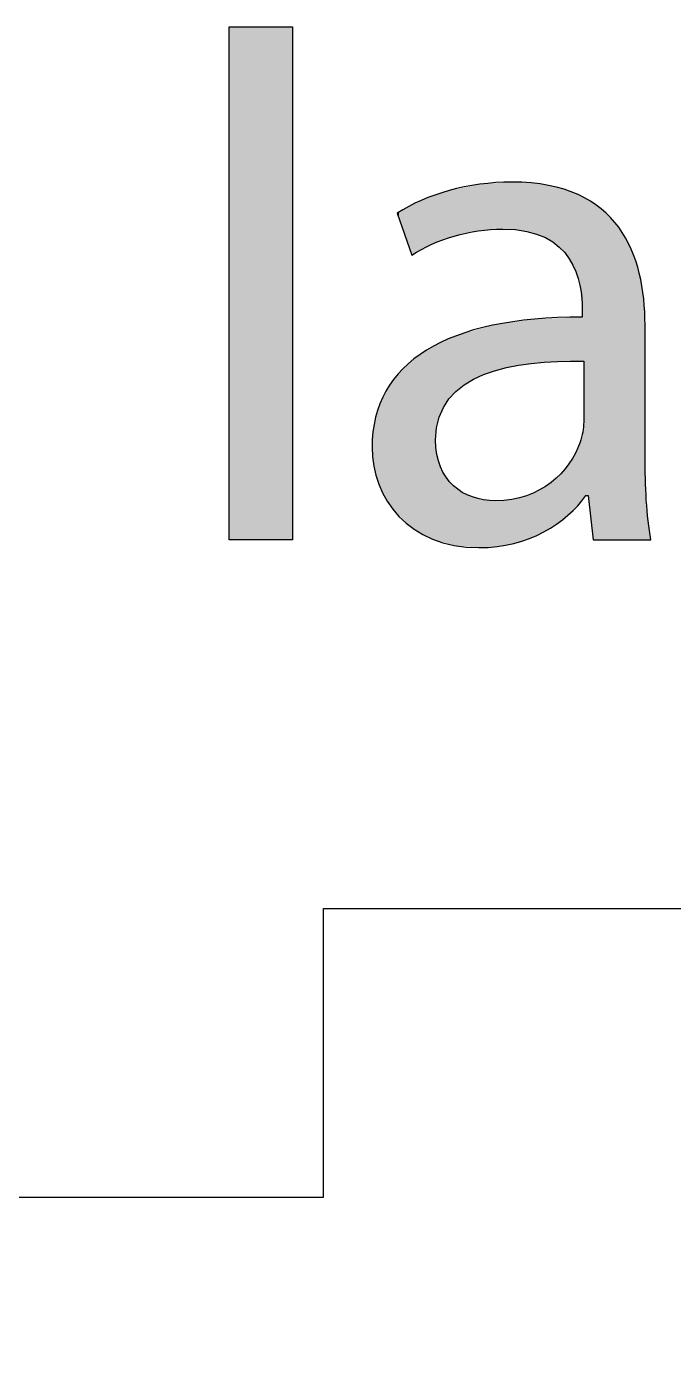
# Model space of a CAD drawing. Extents: x 28 to 546, y -814 to -28.
# Drawn here: x 172.4 to 194.82, y -630.51 to -584.07 of the extents above; entities that cross this region are included whole.
import ezdxf

# ---------------------------------------------------------------- set-up
doc = ezdxf.new("R2010")
doc.units = 0
doc.layers.add('LAYER_1', color=7, linetype='CONTINUOUS')

# ---------------------------------------------------------------- blocks, each defined once
blk = doc.blocks.new('*U49')
at = {"layer": 'LAYER_1', "color": 250, "extrusion": (0, 0, -1)}
for points in [[(-179.421, -601.857), (-179.421, -584.075), (-181.625, -601.857)], [(-181.625, -601.857), (-179.421, -584.075), (-181.625, -584.075)]]:
    blk.add_solid(points, dxfattribs=at)
blk = doc.blocks.new('*U50')
at = {"layer": 'LAYER_1', "color": 250}
for points in [[(187.048, -591.399), (186.945, -589.791), (187.048, -589.754)], [(187.05, -591.398), (187.048, -589.754), (187.05, -589.754)], [(187.065, -591.392), (187.05, -589.754), (187.065, -589.751)], [(187.201, -591.343), (187.065, -589.751), (187.201, -589.723)], [(187.223, -591.335), (187.201, -589.723), (187.223, -589.718)], [(187.232, -591.332), (187.223, -589.718), (187.232, -589.716)], [(187.291, -591.319), (187.232, -589.716), (187.291, -589.704)], [(187.304, -591.316), (187.291, -589.704), (187.304, -589.702)], [(187.349, -591.306), (187.304, -589.702), (187.349, -589.692)], [(187.51, -591.271), (187.349, -589.692), (187.51, -589.66)], [(187.575, -591.257), (187.51, -589.66), (187.575, -589.646)], [(187.863, -591.195), (187.575, -589.646), (187.863, -589.587)], [(187.896, -591.187), (187.863, -589.587), (187.896, -589.58)], [(188.064, -591.151), (187.896, -589.58), (188.064, -589.546)], [(188.087, -591.149), (188.064, -589.546), (188.087, -589.541)], [(188.113, -591.147), (188.087, -589.541), (188.113, -589.536)], [(188.25, -591.137), (188.113, -589.536), (188.25, -589.527)], [(188.554, -591.114), (188.25, -589.527), (188.554, -589.506)], [(188.25, -591.137), (188.25, -589.527), (188.25, -589.527)], [(188.632, -591.108), (188.554, -589.506), (188.632, -589.501)], [(188.663, -591.106), (188.632, -589.501), (188.663, -589.499)], [(188.714, -591.102), (188.663, -589.499), (188.714, -589.495)], [(188.913, -591.087), (188.714, -589.495), (188.913, -589.481)], [(188.952, -591.091), (188.913, -589.481), (188.952, -589.479)], [(188.913, -591.087), (188.913, -589.481), (188.952, -591.091)], [(189.037, -591.099), (188.952, -589.479), (189.037, -589.473)], [(188.952, -591.091), (188.952, -589.479), (189.037, -591.099)], [(189.227, -591.117), (189.037, -589.473), (189.227, -589.46)], [(189.037, -591.099), (189.037, -589.473), (189.227, -591.117)], [(189.239, -591.119), (189.227, -589.46), (189.239, -589.459)], [(189.227, -591.117), (189.227, -589.46), (189.239, -591.119)], [(189.239, -591.119), (189.239, -589.459), (189.3, -591.124)], [(189.3, -591.124), (189.3, -589.462), (189.462, -591.14)], [(189.462, -591.14), (189.462, -589.469), (189.489, -591.143)], [(189.489, -591.143), (189.489, -589.47), (189.737, -591.166)], [(189.737, -591.166), (189.737, -589.481), (189.744, -591.167)], [(189.744, -591.167), (189.744, -589.481), (189.841, -591.2)], [(189.841, -591.2), (189.841, -589.486), (189.902, -591.22)], [(189.902, -591.22), (189.902, -589.488), (189.902, -591.22)], [(189.902, -591.22), (189.902, -589.488), (189.971, -591.244)], [(189.971, -591.244), (189.971, -589.498), (190.01, -591.257)], [(190.01, -591.257), (190.01, -589.504), (190.191, -591.318)], [(190.191, -591.318), (190.191, -589.529), (190.335, -591.366)], [(190.335, -591.366), (190.335, -589.549), (190.39, -591.385)], [(190.39, -591.385), (190.39, -589.557), (190.501, -591.46)], [(190.501, -591.46), (190.501, -589.573), (190.588, -591.518)], [(190.588, -591.518), (190.588, -589.595), (190.779, -591.647)], [(190.779, -591.647), (190.779, -589.643), (190.808, -591.666)], [(190.808, -591.666), (190.808, -589.65), (190.875, -591.711)], [(190.875, -591.711), (190.875, -589.667), (190.928, -591.773)], [(190.928, -591.773), (190.928, -589.68), (191.041, -591.905)], [(191.041, -591.905), (191.041, -589.709), (191.172, -592.058)], [(191.172, -592.058), (191.172, -589.759), (191.209, -592.101)], [(191.209, -592.101), (191.209, -589.773), (191.221, -592.114)], [(191.221, -592.114), (191.221, -589.777), (191.431, -592.528)], [(185.831, -591.95), (185.757, -590.269), (185.831, -590.229)], [(185.835, -591.948), (185.831, -590.229), (185.835, -590.227)], [(186.087, -591.812), (185.835, -590.227), (186.087, -590.093)], [(186.268, -591.715), (186.087, -590.093), (186.268, -590.029)], [(186.451, -591.616), (186.268, -590.029), (186.451, -589.965)], [(186.472, -591.608), (186.451, -589.965), (186.472, -589.957)], [(186.584, -591.568), (186.472, -589.957), (186.584, -589.918)], [(186.595, -591.564), (186.584, -589.918), (186.595, -589.914)], [(186.615, -591.556), (186.595, -589.914), (186.615, -589.907)], [(186.627, -591.552), (186.615, -589.907), (186.627, -589.903)], [(186.679, -591.533), (186.627, -589.903), (186.679, -589.884)], [(186.706, -591.523), (186.679, -589.884), (186.706, -589.875)], [(186.75, -591.507), (186.706, -589.875), (186.75, -589.859)], [(186.759, -591.504), (186.75, -589.859), (186.759, -589.856)], [(186.839, -591.475), (186.759, -589.856), (186.839, -589.828)], [(186.852, -591.47), (186.839, -589.828), (186.852, -589.824)], [(186.945, -591.436), (186.852, -589.824), (186.945, -589.791)], [(191.431, -592.528), (191.431, -589.858), (191.45, -592.565)], [(191.45, -592.565), (191.45, -589.865), (191.511, -592.773)], [(191.511, -592.773), (191.511, -589.888), (191.523, -592.813)], [(191.523, -592.813), (191.523, -589.893), (191.587, -593.032)], [(191.587, -593.032), (191.587, -589.927), (191.593, -593.102)], [(191.593, -593.102), (191.593, -589.93), (191.668, -593.893)], [(191.869, -600.33), (191.869, -590.077), (191.95, -601.04)], [(191.95, -601.04), (191.95, -590.12), (192.044, -601.857)], [(185.313, -590.7), (185.256, -590.536), (185.313, -590.506)], [(185.451, -591.1), (185.313, -590.506), (185.451, -590.432)], [(185.313, -590.7), (185.313, -590.506), (185.451, -591.1)], [(185.757, -591.989), (185.451, -590.432), (185.757, -590.269)], [(185.451, -591.1), (185.451, -590.432), (185.757, -591.989)], [(188.554, -596.028), (188.25, -594.513), (188.554, -594.425)], [(188.632, -596), (188.554, -594.425), (188.632, -594.413)], [(188.663, -595.992), (188.632, -594.413), (188.663, -594.409)], [(188.714, -595.978), (188.663, -594.409), (188.714, -594.401)], [(188.913, -595.925), (188.714, -594.401), (188.913, -594.372)], [(188.952, -595.915), (188.913, -594.372), (188.952, -594.366)], [(189.037, -595.892), (188.952, -594.366), (189.037, -594.353)], [(189.227, -595.855), (189.037, -594.353), (189.227, -594.325)], [(189.239, -595.852), (189.227, -594.325), (189.239, -594.324)], [(189.3, -595.84), (189.239, -594.324), (189.3, -594.315)], [(189.462, -595.808), (189.3, -594.315), (189.462, -594.291)], [(189.489, -595.804), (189.462, -594.291), (189.489, -594.287)], [(189.737, -595.769), (189.489, -594.287), (189.737, -594.25)], [(189.744, -595.768), (189.737, -594.25), (189.744, -594.249)], [(189.841, -595.754), (189.744, -594.249), (189.841, -594.235)], [(189.902, -595.746), (189.841, -594.235), (189.902, -594.226)], [(189.971, -595.74), (189.902, -594.226), (189.971, -594.215)], [(189.902, -595.746), (189.902, -594.226), (189.902, -594.226)], [(190.01, -595.737), (189.971, -594.215), (190.01, -594.21)], [(190.191, -595.724), (190.01, -594.21), (190.191, -594.202)], [(190.335, -595.713), (190.191, -594.202), (190.335, -594.197)], [(190.39, -595.709), (190.335, -594.197), (190.39, -594.194)], [(190.501, -595.701), (190.39, -594.194), (190.501, -594.19)], [(190.588, -595.694), (190.501, -594.19), (190.588, -594.186)], [(190.779, -595.68), (190.588, -594.186), (190.779, -594.179)], [(190.808, -595.678), (190.779, -594.179), (190.808, -594.178)], [(190.875, -595.677), (190.808, -594.178), (190.875, -594.175)], [(190.928, -595.677), (190.875, -594.175), (190.928, -594.173)], [(191.041, -595.676), (190.928, -594.173), (191.041, -594.168)], [(191.172, -595.675), (191.041, -594.168), (191.172, -594.163)], [(191.209, -595.675), (191.172, -594.163), (191.209, -594.162)], [(191.221, -595.675), (191.209, -594.162), (191.221, -594.161)], [(191.431, -595.673), (191.221, -594.161), (191.431, -594.153)], [(191.45, -595.673), (191.431, -594.153), (191.45, -594.152)], [(191.511, -595.673), (191.45, -594.152), (191.511, -594.15)], [(191.523, -595.673), (191.511, -594.15), (191.523, -594.149)], [(191.587, -595.672), (191.523, -594.149), (191.587, -594.147)], [(191.593, -595.672), (191.587, -594.147), (191.593, -594.146)], [(191.668, -595.671), (191.593, -594.146), (191.668, -594.143)], [(187.065, -596.956), (187.05, -594.895), (187.065, -594.888)], [(187.201, -596.811), (187.065, -594.888), (187.201, -594.83)], [(187.223, -596.787), (187.201, -594.83), (187.223, -594.821)], [(187.232, -596.778), (187.223, -594.821), (187.232, -594.817)], [(187.291, -596.715), (187.232, -594.817), (187.291, -594.792)], [(187.304, -596.704), (187.291, -594.792), (187.304, -594.786)], [(187.349, -596.668), (187.304, -594.786), (187.349, -594.773)], [(187.51, -596.541), (187.349, -594.773), (187.51, -594.727)], [(187.575, -596.49), (187.51, -594.727), (187.575, -594.708)], [(187.863, -596.317), (187.575, -594.708), (187.863, -594.625)], [(187.896, -596.297), (187.863, -594.625), (187.896, -594.615)], [(188.064, -596.22), (187.896, -594.615), (188.064, -594.566)], [(188.087, -596.209), (188.064, -594.566), (188.087, -594.56)], [(188.113, -596.197), (188.087, -594.56), (188.113, -594.552)], [(188.25, -596.135), (188.113, -594.552), (188.25, -594.513)], [(188.25, -596.134), (188.25, -594.513), (188.25, -594.513)], [(186.268, -601.726), (186.087, -595.415), (186.268, -595.289)], [(186.451, -601.825), (186.268, -595.289), (186.451, -595.188)], [(186.268, -601.726), (186.268, -595.289), (186.451, -601.825)], [(186.472, -601.836), (186.451, -595.188), (186.472, -595.177)], [(186.451, -601.825), (186.451, -595.188), (186.472, -601.836)], [(186.584, -601.868), (186.472, -595.177), (186.584, -595.116)], [(186.472, -601.836), (186.472, -595.177), (186.584, -601.868)], [(186.595, -598.254), (186.584, -595.116), (186.595, -595.11)], [(186.615, -597.982), (186.595, -595.11), (186.615, -595.099)], [(186.627, -597.933), (186.615, -595.099), (186.627, -595.092)], [(186.679, -597.717), (186.627, -595.092), (186.679, -595.064)], [(186.706, -597.606), (186.679, -595.064), (186.706, -595.049)], [(186.75, -597.504), (186.706, -595.049), (186.75, -595.025)], [(186.759, -597.485), (186.75, -595.025), (186.759, -595.02)], [(186.839, -597.3), (186.759, -595.02), (186.839, -594.985)], [(186.852, -597.271), (186.839, -594.985), (186.852, -594.98)], [(186.945, -597.131), (186.852, -594.98), (186.945, -594.94)], [(187.048, -596.974), (186.945, -594.94), (187.048, -594.896)], [(187.05, -596.972), (187.048, -594.896), (187.05, -594.895)], [(185.757, -601.428), (185.451, -595.931), (185.757, -595.658)], [(185.831, -601.491), (185.757, -595.658), (185.831, -595.593)], [(185.757, -601.428), (185.757, -595.658), (185.831, -601.491)], [(185.835, -601.494), (185.831, -595.593), (185.835, -595.59)], [(185.831, -601.491), (185.831, -595.593), (185.835, -601.494)], [(186.087, -601.629), (185.835, -595.59), (186.087, -595.415)], [(185.835, -601.494), (185.835, -595.59), (186.087, -601.629)], [(186.087, -601.629), (186.087, -595.415), (186.268, -601.726)], [(185.256, -600.977), (185.127, -596.302), (185.256, -596.154)], [(185.313, -601.05), (185.256, -596.154), (185.313, -596.089)], [(185.256, -600.977), (185.256, -596.154), (185.313, -601.05)], [(185.451, -601.167), (185.313, -596.089), (185.451, -595.931)], [(185.313, -601.05), (185.313, -596.089), (185.451, -601.167)], [(185.451, -601.167), (185.451, -595.931), (185.757, -601.428)], [(184.86, -600.432), (184.651, -597.145), (184.86, -596.707)], [(184.906, -600.524), (184.86, -596.707), (184.906, -596.638)], [(184.86, -600.432), (184.86, -596.707), (184.906, -600.524)], [(185.127, -600.81), (184.906, -596.638), (185.127, -596.302)], [(184.906, -600.524), (184.906, -596.638), (185.127, -600.81)], [(185.127, -600.81), (185.127, -596.302), (185.256, -600.977)], [(184.651, -600.01), (184.614, -597.262), (184.651, -597.145)], [(184.651, -600.01), (184.651, -597.145), (184.86, -600.432)], [(184.501, -599.529), (184.438, -597.961), (184.501, -597.615)], [(184.614, -599.935), (184.501, -597.615), (184.614, -597.262)], [(184.501, -599.529), (184.501, -597.615), (184.614, -599.935)], [(184.614, -599.935), (184.614, -597.262), (184.651, -600.01)], [(184.41, -598.99), (184.38, -598.651), (184.41, -598.118)], [(184.438, -599.305), (184.41, -598.118), (184.438, -597.961)], [(184.41, -598.99), (184.41, -598.118), (184.438, -599.305)], [(184.438, -599.305), (184.438, -597.961), (184.501, -599.529)], [(191.684, -600.466), (191.668, -598.186), (191.684, -598.126)], [(191.719, -600.423), (191.684, -598.126), (191.719, -597.775)], [(186.584, -601.868), (186.584, -598.401), (186.595, -601.872)], [(191.587, -600.587), (191.523, -598.643), (191.587, -598.492)], [(191.593, -600.579), (191.587, -598.492), (191.593, -598.476)], [(191.668, -600.485), (191.593, -598.476), (191.668, -598.186)], [(186.595, -601.872), (186.595, -598.66), (186.615, -601.878)], [(186.615, -601.878), (186.615, -598.813), (186.627, -601.881)], [(186.627, -601.881), (186.627, -598.902), (186.679, -601.896)], [(191.431, -600.759), (191.221, -599.208), (191.431, -598.858)], [(191.45, -600.74), (191.431, -598.858), (191.45, -598.813)], [(191.511, -600.681), (191.45, -598.813), (191.511, -598.67)], [(191.523, -600.666), (191.511, -598.67), (191.523, -598.643)], [(186.679, -601.896), (186.679, -599.126), (186.706, -601.904)], [(186.706, -601.904), (186.706, -599.203), (186.75, -601.917)], [(186.75, -601.917), (186.75, -599.332), (186.759, -601.92)], [(186.759, -601.92), (186.759, -599.35), (186.839, -601.943)], [(186.839, -601.943), (186.839, -599.522), (186.852, -601.947)], [(191.041, -601.115), (190.928, -599.569), (191.041, -599.432)], [(191.172, -601.013), (191.041, -599.432), (191.172, -599.272)], [(191.209, -600.977), (191.172, -599.272), (191.209, -599.227)], [(191.221, -600.966), (191.209, -599.227), (191.221, -599.208)], [(186.852, -601.947), (186.852, -599.543), (186.945, -601.974)], [(186.945, -601.974), (186.945, -599.694), (187.048, -602.004)], [(187.048, -602.004), (187.048, -599.828), (187.05, -602.005)], [(187.05, -602.005), (187.05, -599.831), (187.065, -602.009)], [(187.065, -602.009), (187.065, -599.85), (187.201, -602.049)], [(187.201, -602.049), (187.201, -599.989), (187.223, -602.055)], [(190.501, -601.487), (190.39, -600.005), (190.501, -599.932)], [(190.588, -601.434), (190.501, -599.932), (190.588, -599.876)], [(190.779, -601.319), (190.588, -599.876), (190.779, -599.704)], [(190.808, -601.297), (190.779, -599.704), (190.808, -599.678)], [(190.875, -601.244), (190.808, -599.678), (190.875, -599.618)], [(190.928, -601.203), (190.875, -599.618), (190.928, -599.569)], [(187.223, -602.055), (187.223, -600.007), (187.232, -602.056)], [(187.232, -602.056), (187.232, -600.014), (187.291, -602.062)], [(187.291, -602.062), (187.291, -600.062), (187.304, -602.063)], [(187.304, -602.063), (187.304, -600.073), (187.349, -602.067)], [(187.349, -602.067), (187.349, -600.11), (187.51, -602.081)], [(187.51, -602.081), (187.51, -600.216), (187.575, -602.087)], [(187.575, -602.087), (187.575, -600.245), (187.863, -602.113)], [(187.863, -602.113), (187.863, -600.377), (187.896, -602.116)], [(187.896, -602.116), (187.896, -600.385), (188.064, -602.131)], [(188.064, -602.131), (188.064, -600.427), (188.087, -602.133)], [(189.227, -601.999), (189.037, -600.483), (189.227, -600.46)], [(189.239, -601.997), (189.227, -600.46), (189.239, -600.458)], [(189.3, -601.985), (189.239, -600.458), (189.3, -600.445)], [(189.462, -601.934), (189.3, -600.445), (189.462, -600.411)], [(189.489, -601.925), (189.462, -600.411), (189.489, -600.406)], [(189.737, -601.846), (189.489, -600.406), (189.737, -600.332)], [(189.744, -601.844), (189.737, -600.332), (189.744, -600.33)], [(189.841, -601.813), (189.744, -600.33), (189.841, -600.292)], [(189.902, -601.786), (189.841, -600.292), (189.902, -600.268)], [(189.971, -601.754), (189.902, -600.268), (189.971, -600.241)], [(189.902, -601.786), (189.902, -600.268), (189.902, -600.268)], [(190.01, -601.736), (189.971, -600.241), (190.01, -600.222)], [(190.191, -601.654), (190.01, -600.222), (190.191, -600.134)], [(190.335, -601.588), (190.191, -600.134), (190.335, -600.04)], [(190.39, -601.555), (190.335, -600.04), (190.39, -600.005)], [(188.714, -602.095), (188.663, -600.505), (188.714, -600.503)], [(188.913, -602.057), (188.714, -600.503), (188.913, -600.495)], [(188.952, -602.05), (188.913, -600.495), (188.952, -600.493)], [(189.037, -602.034), (188.952, -600.493), (189.037, -600.483)]]:
    blk.add_solid(points, dxfattribs=at)
at = {"layer": 'LAYER_1', "color": 250, "extrusion": (0, 0, -1)}
for points in [[(-187.048, -591.399), (-187.048, -589.754), (-187.05, -591.398)], [(-187.05, -591.398), (-187.05, -589.754), (-187.065, -591.392)], [(-187.065, -591.392), (-187.065, -589.751), (-187.201, -591.343)], [(-187.201, -591.343), (-187.201, -589.723), (-187.223, -591.335)], [(-187.223, -591.335), (-187.223, -589.718), (-187.232, -591.332)], [(-187.232, -591.332), (-187.232, -589.716), (-187.291, -591.319)], [(-187.291, -591.319), (-187.291, -589.704), (-187.304, -591.316)], [(-187.304, -591.316), (-187.304, -589.702), (-187.349, -591.306)], [(-187.349, -591.306), (-187.349, -589.692), (-187.51, -591.271)], [(-187.51, -591.271), (-187.51, -589.66), (-187.575, -591.257)], [(-187.575, -591.257), (-187.575, -589.646), (-187.863, -591.195)], [(-187.863, -591.195), (-187.863, -589.587), (-187.896, -591.187)], [(-187.896, -591.187), (-187.896, -589.58), (-188.064, -591.151)], [(-188.064, -591.151), (-188.064, -589.546), (-188.087, -591.149)], [(-188.087, -591.149), (-188.087, -589.541), (-188.113, -591.147)], [(-188.113, -591.147), (-188.113, -589.536), (-188.25, -591.137)], [(-188.25, -591.137), (-188.25, -589.527), (-188.25, -591.137)], [(-188.25, -591.137), (-188.25, -589.527), (-188.554, -591.114)], [(-188.554, -591.114), (-188.554, -589.506), (-188.632, -591.108)], [(-188.632, -591.108), (-188.632, -589.501), (-188.663, -591.106)], [(-188.663, -591.106), (-188.663, -589.499), (-188.714, -591.102)], [(-188.714, -591.102), (-188.714, -589.495), (-188.913, -591.087)], [(-189.3, -591.124), (-189.239, -589.459), (-189.3, -589.462)], [(-189.462, -591.14), (-189.3, -589.462), (-189.462, -589.469)], [(-189.489, -591.143), (-189.462, -589.469), (-189.489, -589.47)], [(-189.737, -591.166), (-189.489, -589.47), (-189.737, -589.481)], [(-189.744, -591.167), (-189.737, -589.481), (-189.744, -589.481)], [(-189.841, -591.2), (-189.744, -589.481), (-189.841, -589.486)], [(-189.902, -591.22), (-189.841, -589.486), (-189.902, -589.488)], [(-189.902, -591.22), (-189.902, -589.488), (-189.902, -589.488)], [(-189.971, -591.244), (-189.902, -589.488), (-189.971, -589.498)], [(-190.01, -591.257), (-189.971, -589.498), (-190.01, -589.504)], [(-190.191, -591.318), (-190.01, -589.504), (-190.191, -589.529)], [(-190.335, -591.366), (-190.191, -589.529), (-190.335, -589.549)], [(-190.39, -591.385), (-190.335, -589.549), (-190.39, -589.557)], [(-190.501, -591.46), (-190.39, -589.557), (-190.501, -589.573)], [(-190.588, -591.518), (-190.501, -589.573), (-190.588, -589.595)], [(-190.779, -591.647), (-190.588, -589.595), (-190.779, -589.643)], [(-190.808, -591.666), (-190.779, -589.643), (-190.808, -589.65)], [(-190.875, -591.711), (-190.808, -589.65), (-190.875, -589.667)], [(-190.928, -591.773), (-190.875, -589.667), (-190.928, -589.68)], [(-191.041, -591.905), (-190.928, -589.68), (-191.041, -589.709)], [(-191.172, -592.058), (-191.041, -589.709), (-191.172, -589.759)], [(-191.209, -592.101), (-191.172, -589.759), (-191.209, -589.773)], [(-191.221, -592.114), (-191.209, -589.773), (-191.221, -589.777)], [(-191.431, -592.528), (-191.221, -589.777), (-191.431, -589.858)], [(-185.831, -591.95), (-185.831, -590.229), (-185.835, -591.948)], [(-185.835, -591.948), (-185.835, -590.227), (-186.087, -591.812)], [(-186.087, -591.812), (-186.087, -590.093), (-186.268, -591.715)], [(-186.268, -591.715), (-186.268, -590.029), (-186.451, -591.616)], [(-186.451, -591.616), (-186.451, -589.965), (-186.472, -591.608)], [(-186.472, -591.608), (-186.472, -589.957), (-186.584, -591.568)], [(-186.584, -591.568), (-186.584, -589.918), (-186.595, -591.564)], [(-186.595, -591.564), (-186.595, -589.914), (-186.615, -591.556)], [(-186.615, -591.556), (-186.615, -589.907), (-186.627, -591.552)], [(-186.627, -591.552), (-186.627, -589.903), (-186.679, -591.533)], [(-186.679, -591.533), (-186.679, -589.884), (-186.706, -591.523)], [(-186.706, -591.523), (-186.706, -589.875), (-186.75, -591.507)], [(-186.75, -591.507), (-186.75, -589.859), (-186.759, -591.504)], [(-186.759, -591.504), (-186.759, -589.856), (-186.839, -591.475)], [(-186.839, -591.475), (-186.839, -589.828), (-186.852, -591.47)], [(-186.852, -591.47), (-186.852, -589.824), (-186.945, -591.436)], [(-186.945, -591.436), (-186.945, -589.791), (-187.048, -591.399)], [(-191.45, -592.565), (-191.431, -589.858), (-191.45, -589.865)], [(-191.511, -592.773), (-191.45, -589.865), (-191.511, -589.888)], [(-191.523, -592.813), (-191.511, -589.888), (-191.523, -589.893)], [(-191.587, -593.032), (-191.523, -589.893), (-191.587, -589.927)], [(-191.593, -593.102), (-191.587, -589.927), (-191.593, -589.93)], [(-191.668, -593.893), (-191.593, -589.93), (-191.668, -589.97)], [(-191.668, -595.671), (-191.668, -589.97), (-191.684, -595.671)], [(-191.684, -595.671), (-191.668, -589.97), (-191.684, -589.978)], [(-191.684, -595.671), (-191.684, -589.978), (-191.719, -595.671)], [(-191.719, -595.671), (-191.684, -589.978), (-191.719, -589.997)], [(-191.719, -600.423), (-191.719, -589.997), (-191.794, -600.33)], [(-191.794, -600.33), (-191.719, -589.997), (-191.794, -590.037)], [(-191.794, -600.33), (-191.794, -590.037), (-191.869, -600.33)], [(-191.869, -600.33), (-191.794, -590.037), (-191.869, -590.077)], [(-191.95, -601.04), (-191.869, -590.077), (-191.95, -590.12)], [(-192.044, -601.857), (-191.95, -590.12), (-192.044, -590.187)], [(-192.044, -601.857), (-192.044, -590.187), (-192.326, -601.857)], [(-192.326, -601.857), (-192.044, -590.187), (-192.326, -590.388)], [(-185.757, -591.989), (-185.757, -590.269), (-185.831, -591.95)], [(-192.326, -601.857), (-192.326, -590.388), (-192.653, -601.857)], [(-192.653, -601.857), (-192.326, -590.388), (-192.653, -590.692)], [(-192.653, -601.857), (-192.653, -590.692), (-192.933, -601.857)], [(-192.933, -601.857), (-192.653, -590.692), (-192.933, -591.028)], [(-192.933, -601.857), (-192.933, -591.028), (-193.367, -601.857)], [(-193.367, -601.857), (-192.933, -591.028), (-193.367, -591.782)], [(-193.367, -601.857), (-193.367, -591.782), (-193.649, -601.857)], [(-193.649, -601.857), (-193.367, -591.782), (-193.649, -592.619)], [(-193.649, -601.857), (-193.649, -592.619), (-193.802, -601.857)], [(-193.802, -601.857), (-193.649, -592.619), (-193.802, -593.508)], [(-193.802, -601.857), (-193.802, -593.508), (-193.848, -601.857)], [(-193.848, -601.857), (-193.802, -593.508), (-193.848, -594.419)], [(-188.554, -596.028), (-188.554, -594.425), (-188.632, -596)], [(-188.632, -596), (-188.632, -594.413), (-188.663, -595.992)], [(-188.663, -595.992), (-188.663, -594.409), (-188.714, -595.978)], [(-188.714, -595.978), (-188.714, -594.401), (-188.913, -595.925)], [(-188.913, -595.925), (-188.913, -594.372), (-188.952, -595.915)], [(-188.952, -595.915), (-188.952, -594.366), (-189.037, -595.892)], [(-189.037, -595.892), (-189.037, -594.353), (-189.227, -595.855)], [(-189.227, -595.855), (-189.227, -594.325), (-189.239, -595.852)], [(-189.239, -595.852), (-189.239, -594.324), (-189.3, -595.84)], [(-189.3, -595.84), (-189.3, -594.315), (-189.462, -595.808)], [(-189.462, -595.808), (-189.462, -594.291), (-189.489, -595.804)], [(-189.489, -595.804), (-189.489, -594.287), (-189.737, -595.769)], [(-189.737, -595.769), (-189.737, -594.25), (-189.744, -595.768)], [(-189.744, -595.768), (-189.744, -594.249), (-189.841, -595.754)], [(-189.841, -595.754), (-189.841, -594.235), (-189.902, -595.746)], [(-189.902, -595.746), (-189.902, -594.226), (-189.902, -595.746)], [(-189.902, -595.746), (-189.902, -594.226), (-189.971, -595.74)], [(-189.971, -595.74), (-189.971, -594.215), (-190.01, -595.737)], [(-190.01, -595.737), (-190.01, -594.21), (-190.191, -595.724)], [(-190.191, -595.724), (-190.191, -594.202), (-190.335, -595.713)], [(-190.335, -595.713), (-190.335, -594.197), (-190.39, -595.709)], [(-190.39, -595.709), (-190.39, -594.194), (-190.501, -595.701)], [(-190.501, -595.701), (-190.501, -594.19), (-190.588, -595.694)], [(-190.588, -595.694), (-190.588, -594.186), (-190.779, -595.68)], [(-190.779, -595.68), (-190.779, -594.179), (-190.808, -595.678)], [(-190.808, -595.678), (-190.808, -594.178), (-190.875, -595.677)], [(-190.875, -595.677), (-190.875, -594.175), (-190.928, -595.677)], [(-190.928, -595.677), (-190.928, -594.173), (-191.041, -595.676)], [(-191.041, -595.676), (-191.041, -594.168), (-191.172, -595.675)], [(-191.172, -595.675), (-191.172, -594.163), (-191.209, -595.675)], [(-191.209, -595.675), (-191.209, -594.162), (-191.221, -595.675)], [(-191.221, -595.675), (-191.221, -594.161), (-191.431, -595.673)], [(-191.431, -595.673), (-191.431, -594.153), (-191.45, -595.673)], [(-191.45, -595.673), (-191.45, -594.152), (-191.511, -595.673)], [(-191.511, -595.673), (-191.511, -594.15), (-191.523, -595.673)], [(-191.523, -595.673), (-191.523, -594.149), (-191.587, -595.672)], [(-191.587, -595.672), (-191.587, -594.147), (-191.593, -595.672)], [(-191.593, -595.672), (-191.593, -594.146), (-191.668, -595.671)], [(-187.065, -596.956), (-187.065, -594.888), (-187.201, -596.811)], [(-187.201, -596.811), (-187.201, -594.83), (-187.223, -596.787)], [(-187.223, -596.787), (-187.223, -594.821), (-187.232, -596.778)], [(-187.232, -596.778), (-187.232, -594.817), (-187.291, -596.715)], [(-187.291, -596.715), (-187.291, -594.792), (-187.304, -596.704)], [(-187.304, -596.704), (-187.304, -594.786), (-187.349, -596.668)], [(-187.349, -596.668), (-187.349, -594.773), (-187.51, -596.541)], [(-187.51, -596.541), (-187.51, -594.727), (-187.575, -596.49)], [(-187.575, -596.49), (-187.575, -594.708), (-187.863, -596.317)], [(-187.863, -596.317), (-187.863, -594.625), (-187.896, -596.297)], [(-187.896, -596.297), (-187.896, -594.615), (-188.064, -596.22)], [(-188.064, -596.22), (-188.064, -594.566), (-188.087, -596.209)], [(-188.087, -596.209), (-188.087, -594.56), (-188.113, -596.197)], [(-188.113, -596.197), (-188.113, -594.552), (-188.25, -596.135)], [(-188.25, -596.135), (-188.25, -594.513), (-188.25, -596.134)], [(-188.25, -596.134), (-188.25, -594.513), (-188.554, -596.028)], [(-186.584, -598.401), (-186.584, -595.116), (-186.595, -598.254)], [(-186.595, -598.254), (-186.595, -595.11), (-186.615, -597.982)], [(-186.615, -597.982), (-186.615, -595.099), (-186.627, -597.933)], [(-186.627, -597.933), (-186.627, -595.092), (-186.679, -597.717)], [(-186.679, -597.717), (-186.679, -595.064), (-186.706, -597.606)], [(-186.706, -597.606), (-186.706, -595.049), (-186.75, -597.504)], [(-186.75, -597.504), (-186.75, -595.025), (-186.759, -597.485)], [(-186.759, -597.485), (-186.759, -595.02), (-186.839, -597.3)], [(-186.839, -597.3), (-186.839, -594.985), (-186.852, -597.271)], [(-186.852, -597.271), (-186.852, -594.98), (-186.945, -597.131)], [(-186.945, -597.131), (-186.945, -594.94), (-187.048, -596.974)], [(-187.048, -596.974), (-187.048, -594.896), (-187.05, -596.972)], [(-187.05, -596.972), (-187.05, -594.895), (-187.065, -596.956)], [(-191.684, -600.466), (-191.684, -598.126), (-191.719, -600.423)], [(-186.595, -601.872), (-186.584, -598.401), (-186.595, -598.66)], [(-191.587, -600.587), (-191.587, -598.492), (-191.593, -600.579)], [(-191.593, -600.579), (-191.593, -598.476), (-191.668, -600.485)], [(-191.668, -600.485), (-191.668, -598.186), (-191.684, -600.466)], [(-186.615, -601.878), (-186.595, -598.66), (-186.615, -598.813)], [(-186.627, -601.881), (-186.615, -598.813), (-186.627, -598.902)], [(-186.679, -601.896), (-186.627, -598.902), (-186.679, -599.126)], [(-191.431, -600.759), (-191.431, -598.858), (-191.45, -600.74)], [(-191.45, -600.74), (-191.45, -598.813), (-191.511, -600.681)], [(-191.511, -600.681), (-191.511, -598.67), (-191.523, -600.666)], [(-191.523, -600.666), (-191.523, -598.643), (-191.587, -600.587)], [(-193.848, -601.857), (-193.848, -598.952), (-193.891, -601.857)], [(-193.891, -601.857), (-193.848, -598.952), (-193.891, -600.489)], [(-186.706, -601.904), (-186.679, -599.126), (-186.706, -599.203)], [(-186.75, -601.917), (-186.706, -599.203), (-186.75, -599.332)], [(-186.759, -601.92), (-186.75, -599.332), (-186.759, -599.35)], [(-186.839, -601.943), (-186.759, -599.35), (-186.839, -599.522)], [(-186.852, -601.947), (-186.839, -599.522), (-186.852, -599.543)], [(-191.041, -601.115), (-191.041, -599.432), (-191.172, -601.013)], [(-191.172, -601.013), (-191.172, -599.272), (-191.209, -600.977)], [(-191.209, -600.977), (-191.209, -599.227), (-191.221, -600.966)], [(-191.221, -600.966), (-191.221, -599.208), (-191.431, -600.759)], [(-186.945, -601.974), (-186.852, -599.543), (-186.945, -599.694)], [(-187.048, -602.004), (-186.945, -599.694), (-187.048, -599.828)], [(-187.05, -602.005), (-187.048, -599.828), (-187.05, -599.831)], [(-187.065, -602.009), (-187.05, -599.831), (-187.065, -599.85)], [(-187.201, -602.049), (-187.065, -599.85), (-187.201, -599.989)], [(-187.223, -602.055), (-187.201, -599.989), (-187.223, -600.007)], [(-190.501, -601.487), (-190.501, -599.932), (-190.588, -601.434)], [(-190.588, -601.434), (-190.588, -599.876), (-190.779, -601.319)], [(-190.779, -601.319), (-190.779, -599.704), (-190.808, -601.297)], [(-190.808, -601.297), (-190.808, -599.678), (-190.875, -601.244)], [(-190.875, -601.244), (-190.875, -599.618), (-190.928, -601.203)], [(-190.928, -601.203), (-190.928, -599.569), (-191.041, -601.115)], [(-187.232, -602.056), (-187.223, -600.007), (-187.232, -600.014)], [(-187.291, -602.062), (-187.232, -600.014), (-187.291, -600.062)], [(-187.304, -602.063), (-187.291, -600.062), (-187.304, -600.073)], [(-187.349, -602.067), (-187.304, -600.073), (-187.349, -600.11)], [(-187.51, -602.081), (-187.349, -600.11), (-187.51, -600.216)], [(-187.575, -602.087), (-187.51, -600.216), (-187.575, -600.245)], [(-187.863, -602.113), (-187.575, -600.245), (-187.863, -600.377)], [(-187.896, -602.116), (-187.863, -600.377), (-187.896, -600.385)], [(-188.064, -602.131), (-187.896, -600.385), (-188.064, -600.427)], [(-188.087, -602.133), (-188.064, -600.427), (-188.087, -600.433)], [(-188.087, -602.133), (-188.087, -600.433), (-188.113, -602.131)], [(-188.113, -602.131), (-188.087, -600.433), (-188.113, -600.439)], [(-188.113, -602.131), (-188.113, -600.439), (-188.25, -602.123)], [(-188.25, -602.123), (-188.113, -600.439), (-188.25, -600.473)], [(-189.227, -601.999), (-189.227, -600.46), (-189.239, -601.997)], [(-189.239, -601.997), (-189.239, -600.458), (-189.3, -601.985)], [(-189.3, -601.985), (-189.3, -600.445), (-189.462, -601.934)], [(-189.462, -601.934), (-189.462, -600.411), (-189.489, -601.925)], [(-189.489, -601.925), (-189.489, -600.406), (-189.737, -601.846)], [(-189.737, -601.846), (-189.737, -600.332), (-189.744, -601.844)], [(-189.744, -601.844), (-189.744, -600.33), (-189.841, -601.813)], [(-189.841, -601.813), (-189.841, -600.292), (-189.902, -601.786)], [(-189.902, -601.786), (-189.902, -600.268), (-189.902, -601.786)], [(-189.902, -601.786), (-189.902, -600.268), (-189.971, -601.754)], [(-189.971, -601.754), (-189.971, -600.241), (-190.01, -601.736)], [(-190.01, -601.736), (-190.01, -600.222), (-190.191, -601.654)], [(-190.191, -601.654), (-190.191, -600.134), (-190.335, -601.588)], [(-190.335, -601.588), (-190.335, -600.04), (-190.39, -601.555)], [(-190.39, -601.555), (-190.39, -600.005), (-190.501, -601.487)], [(-188.25, -602.123), (-188.25, -600.473), (-188.25, -602.123)], [(-188.25, -602.123), (-188.25, -600.473), (-188.25, -600.473)], [(-188.25, -602.123), (-188.25, -600.473), (-188.554, -602.105)], [(-188.554, -602.105), (-188.25, -600.473), (-188.554, -600.497)], [(-188.554, -602.105), (-188.554, -600.497), (-188.632, -602.1)], [(-188.632, -602.1), (-188.554, -600.497), (-188.632, -600.503)], [(-188.632, -602.1), (-188.632, -600.503), (-188.663, -602.098)], [(-188.663, -602.098), (-188.632, -600.503), (-188.663, -600.505)], [(-188.663, -602.098), (-188.663, -600.505), (-188.714, -602.095)], [(-188.714, -602.095), (-188.714, -600.503), (-188.913, -602.057)], [(-188.913, -602.057), (-188.913, -600.495), (-188.952, -602.05)], [(-188.952, -602.05), (-188.952, -600.493), (-189.037, -602.034)], [(-189.037, -602.034), (-189.037, -600.483), (-189.227, -601.999)], [(-193.891, -601.857), (-193.891, -600.489), (-194.048, -601.857)]]:
    blk.add_solid(points, dxfattribs=at)
blk = doc.blocks.new('BLOCK_5')
at = {"layer": 'LAYER_1'}
blk.add_lwpolyline([(179.421, -584.075), (181.625, -584.075), (181.625, -601.857), (179.421, -601.857), (179.421, -584.075)], dxfattribs=at)
for points, knots in [([(192.044, -601.857), (192.044, -601.857), (191.869, -600.33), (191.869, -600.33), (191.869, -600.33), (191.794, -600.33), (191.794, -600.33), (191.118, -601.281), (189.815, -602.133), (188.087, -602.133), (185.632, -602.133), (184.38, -600.405), (184.38, -598.651), (184.38, -595.721), (186.985, -594.118), (191.668, -594.143), (191.668, -594.143), (191.668, -593.893), (191.668, -593.893), (191.668, -592.891), (191.393, -591.087), (188.913, -591.087), (187.786, -591.087), (186.609, -591.438), (185.757, -591.989), (185.757, -591.989), (185.256, -590.536), (185.256, -590.536), (186.258, -589.885), (187.711, -589.459), (189.239, -589.459), (192.946, -589.459), (193.848, -591.989), (193.848, -594.419), (193.848, -594.419), (193.848, -598.952), (193.848, -598.952), (193.848, -600.004), (193.898, -601.031), (194.048, -601.857), (194.048, -601.857), (192.044, -601.857), (192.044, -601.857)], [0, 0, 0, 0, 1, 1, 1, 2, 2, 2, 3, 3, 3, 4, 4, 4, 5, 5, 5, 6, 6, 6, 7, 7, 7, 8, 8, 8, 9, 9, 9, 10, 10, 10, 11, 11, 11, 12, 12, 12, 13, 13, 13, 14, 14, 14, 14]), ([(191.719, -595.671), (189.314, -595.621), (186.584, -596.047), (186.584, -598.401), (186.584, -599.829), (187.536, -600.505), (188.663, -600.505), (190.241, -600.505), (191.243, -599.503), (191.593, -598.476), (191.668, -598.251), (191.719, -598), (191.719, -597.775), (191.719, -597.775), (191.719, -595.671), (191.719, -595.671)], [0, 0, 0, 0, 1, 1, 1, 2, 2, 2, 3, 3, 3, 4, 4, 4, 5, 5, 5, 5])]:
    blk.add_open_spline(points, degree=3, knots=knots, dxfattribs=at)
at = {"layer": 'LAYER_1', "color": 250}
for name in ['*U49', '*U50']:
    blk.add_blockref(name, (0, 0), dxfattribs=at)

msp = doc.modelspace()

# ---------------------------------------------------------------- linework, layer by layer
at = {"layer": 'LAYER_1'}
msp.add_lwpolyline([(101.255, -706.091), (101.255, -684.981), (91.256, -684.981), (91.256, -663.871), (101.255, -663.871), (101.255, -642.76), (91.256, -642.76), (91.256, -614.65), (119.367, -614.65), (119.367, -624.652), (140.473, -624.652), (140.473, -614.65), (161.584, -614.65), (161.584, -624.652), (182.694, -624.652), (182.694, -614.65), (203.815, -614.65)], dxfattribs=at)

# ---------------------------------------------------------------- block references
msp.add_blockref('BLOCK_5', (0, 0), dxfattribs=at)

doc.saveas('drawing.dxf')
